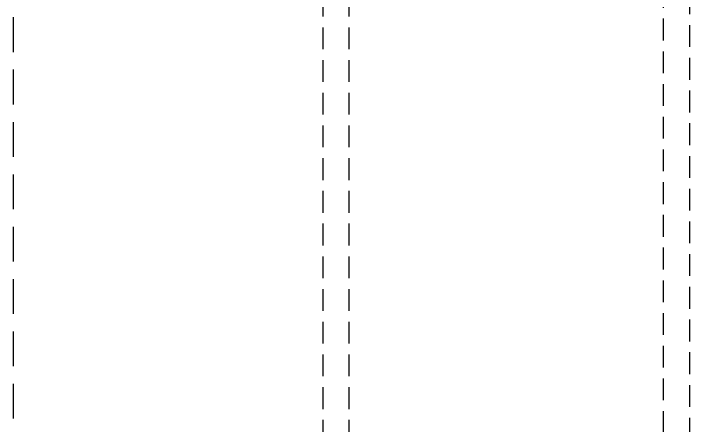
# Model space of a CAD drawing. Header units: millimetres. Extents: x -168200 to 672800, y -7409 to 118800.
# Drawn here: x 109000 to 116750, y 18561 to 23284 of the extents above; entities that cross this region are included whole.
import ezdxf
from ezdxf.xclip import XClip

# ---------------------------------------------------------------- set-up
doc = ezdxf.new("R2010")
doc.units = ezdxf.units.MM
doc.header["$LTSCALE"] = 200
doc.header["$XCLIPFRAME"] = 0
doc.linetypes.add('HIDDEN', pattern=[0.375, 0.25, -0.125])
doc.layers.add('1 BA', color=9, linetype='Continuous')
doc.layers.add('공동구', color=8, linetype='HIDDEN')

# ---------------------------------------------------------------- blocks, each defined once
blk = doc.blocks.new('I-Center 1층 평면도')
at = {"layer": '공동구', "ltscale": 5}
for p, q in [((50, 350), (50, 19000)), ((4250, 19000), (4250, -8300)), ((350, 350), (350, 18700)), ((3950, 18700), (3950, -8424.3))]:
    blk.add_line(p, q, dxfattribs=at)

msp = doc.modelspace()

# ---------------------------------------------------------------- linework, layer by layer
at = {"layer": '1 BA', "linetype": 'HIDDEN', "ltscale": 8}
msp.add_line((109000, 14440), (109000, 42465), dxfattribs=at)

# ---------------------------------------------------------------- block references
ref = msp.add_blockref('I-Center 1층 평면도', (112500, 13900))
XClip(ref).set_block_clipping_path([(-103200.0000000001, -9700.0000000002), (34199.9999999998, 100700)])

doc.saveas('drawing.dxf')
